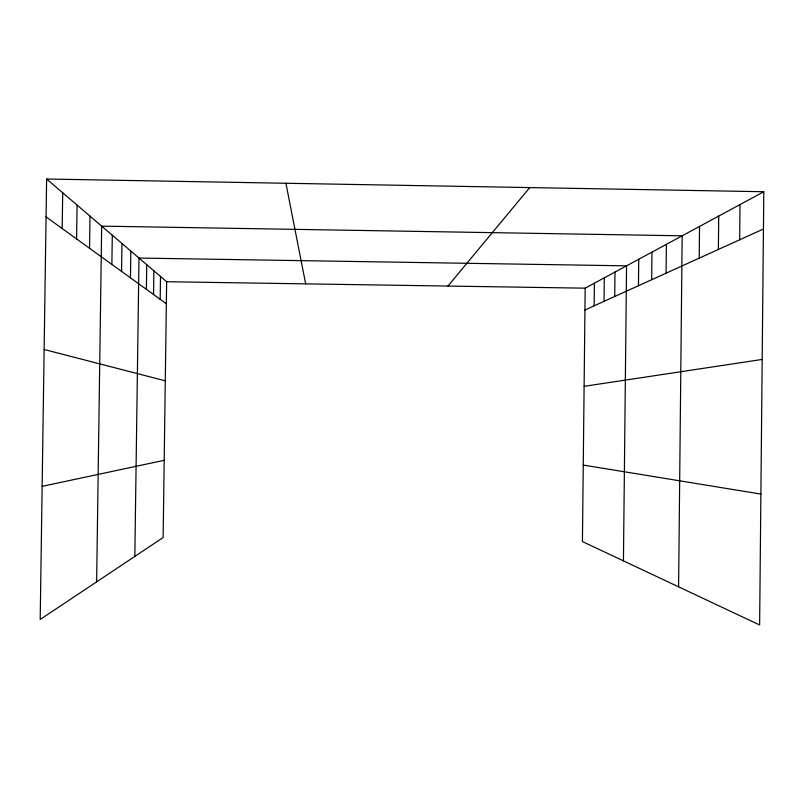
<?xml version="1.0" encoding="UTF-8"?>
<svg xmlns="http://www.w3.org/2000/svg" width="804" height="804" viewBox="0 0 804 804"><rect width="100%" height="100%" fill="white"/><g stroke="black" fill="none" stroke-linecap="round" stroke-linejoin="round"><path stroke-width="1.21" d="M763.8 191.734L759.629 624.979L582.428 541.564L585.181 288.174L763.8 191.734L46.622 179.021L40.2 619.452L163.132 537.544L166.649 281.722L46.622 179.021M594.146 305.821L594.397 283.209M604.045 301.329L604.296 277.852M614.728 296.485L614.99 272.084M623.442 560.87L626.557 265.843L138.992 258.054L134.831 556.398M638.456 285.721L638.728 259.27M651.672 279.722L651.954 252.124M666.084 273.179L666.375 244.336M678.596 586.83L682.174 235.813L101.676 226.135L96.631 581.855M699.209 258.144L699.53 226.437M718.374 249.451L718.716 216.085M739.66 239.793L740.012 204.578M62.189 228.537L62.702 192.779M76.591 238.939L77.073 205.08M89.545 248.295L89.998 216.135M111.877 264.426L112.289 235.21M121.575 271.42L121.967 243.491M130.469 277.842L130.841 251.079M146.388 289.339L146.73 264.677M153.554 294.515L153.876 270.797M160.187 299.299L160.498 276.455M447.959 286.063L529.736 187.583M584.95 310.002L763.438 228.999M42.14 486.36L164.197 460.31M584.116 386.332L762.182 359.438M166.649 281.722L585.181 288.174M583.262 465.064L760.885 494.068M44.14 349.499L165.282 380.815M46.069 216.899L166.348 303.751M285.912 183.262L305.651 283.862"/></g></svg>
